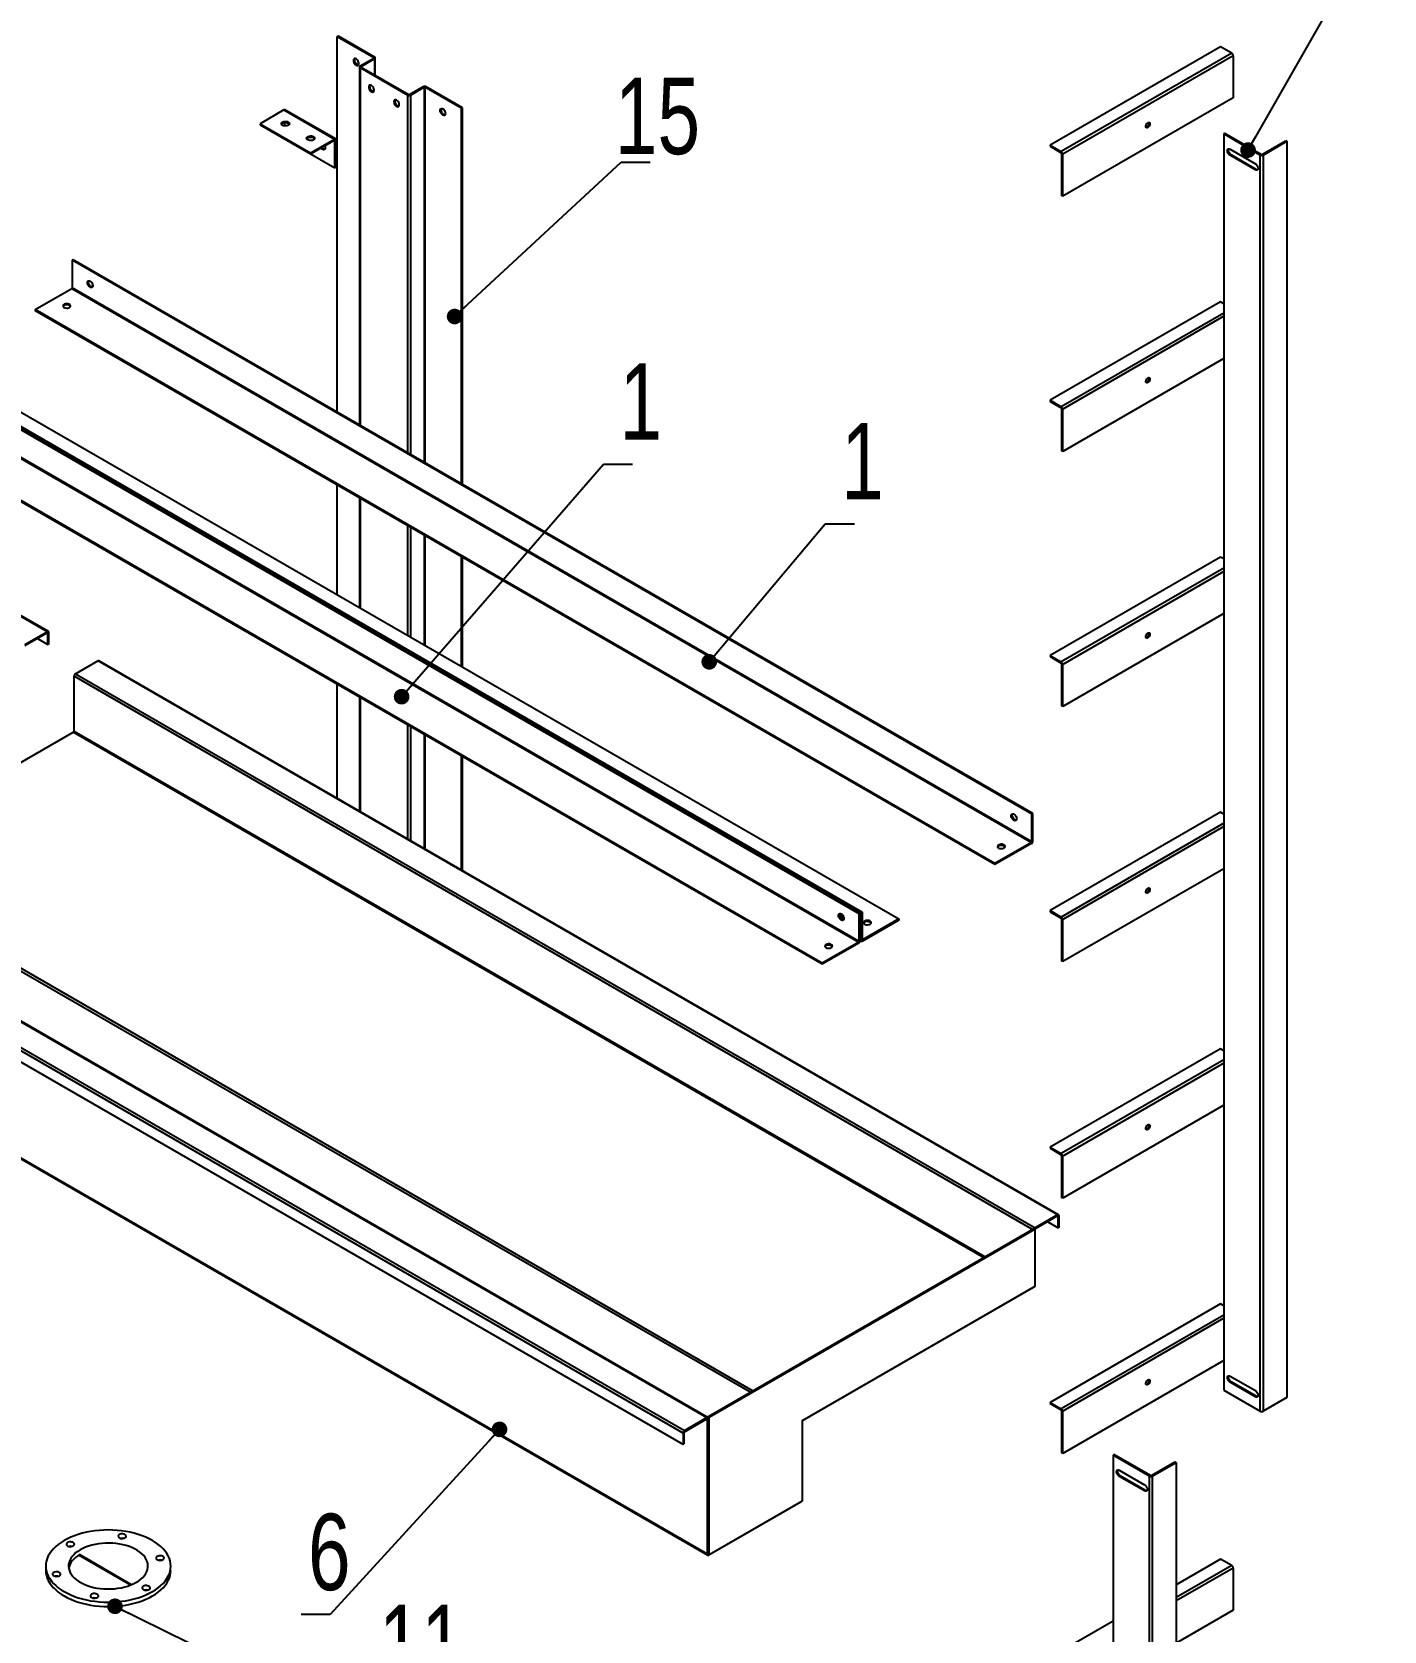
# Model space of a CAD drawing. Header units: millimetres. Extents: x 1982 to 4155, y 618 to 1642.
# Drawn here: x 2170.7 to 2235.6, y 708.3 to 785.1 of the extents above; entities that cross this region are included whole.
import ezdxf

# ---------------------------------------------------------------- set-up
doc = ezdxf.new("R2010")
doc.units = ezdxf.units.MM
doc.styles.add('SLDTEXTSTYLE0', font='TXT', dxfattribs={"width": 0.75})
doc.dimstyles.new('SLDDIMSTYLE0', dxfattribs={"dimscale": 1.5, "dimtxt": 2.116667, "dimasz": 1.5, "dimexe": 0, "dimexo": 0.0625, "dimgap": 0.529167, "dimtad": 1, "dimdec": 0, "dimlfac": 35, "dimrnd": 1e-09, "dimzin": 12, "dimdsep": 46, "dimtxsty": 'SLDTEXTSTYLE0', "dimcen": 0.09, "dimadec": 0, "dimazin": 3, "dimtfac": 1, "dimtdec": 0, "dimtofl": 0, "dimtmove": 0, "dimatfit": 3, "dimfxl": 1, "dimfrac": 2, "dimtolj": 1, "dimtzin": 12, "dimarcsym": 0})

msp = doc.modelspace()

# ---------------------------------------------------------------- linework, layer by layer
at = {"color": 7, "linetype": 'Continuous', "lineweight": 25}
for p, q in [((2185.394, 784.884), (2185.348, 784.858)), ((2185.348, 766.826), (2185.348, 784.858)), ((2185.348, 784.858), (2187.099, 783.847)), ((2185.394, 784.884), (2187.144, 783.873)), ((2186.447, 783.445), (2187.099, 783.821)), ((2186.492, 783.419), (2187.144, 783.795)), ((2187.099, 783.847), (2187.144, 783.873)), ((2187.099, 783.847), (2187.099, 783.821)), ((2187.099, 783.821), (2187.144, 783.795)), ((2187.144, 783.016), (2187.144, 783.795)), ((2187.172, 783), (2187.172, 783.834)), ((2227.741, 784.364), (2219.558, 779.641)), ((2228.279, 784.053), (2220.097, 779.33)), ((2228.347, 783.936), (2220.164, 779.212)), ((2228.279, 784.053), (2227.741, 784.364)), ((2228.347, 783.936), (2228.347, 781.915)), ((2186.418, 783.406), (2186.418, 766.208)), ((2186.492, 783.419), (2186.447, 783.445)), ((2186.492, 783.393), (2186.447, 783.367)), ((2186.447, 783.367), (2188.735, 782.045)), ((2186.447, 783.367), (2186.447, 766.192)), ((2186.492, 783.393), (2186.492, 783.419)), ((2186.492, 783.393), (2188.781, 782.072)), ((2189.478, 782.448), (2188.825, 782.072)), ((2189.523, 782.422), (2188.871, 782.045)), ((2189.523, 782.422), (2189.478, 782.448)), ((2189.523, 782.422), (2189.523, 764.416)), ((2189.568, 782.422), (2189.613, 782.448)), ((2191.318, 781.411), (2189.568, 782.422)), ((2189.568, 764.39), (2189.568, 782.422)), ((2191.364, 781.438), (2189.613, 782.448)), ((2188.781, 782.072), (2188.735, 782.045)), ((2188.735, 764.87), (2188.735, 782.045)), ((2188.825, 782.072), (2188.871, 782.045)), ((2188.871, 764.792), (2188.871, 782.045)), ((2191.364, 781.438), (2191.318, 781.411)), ((2191.364, 763.353), (2191.364, 781.438)), ((2228.347, 781.915), (2220.164, 777.191)), ((2182.79, 781.334), (2181.645, 780.673)), ((2181.645, 780.673), (2184.07, 779.274)), ((2181.645, 780.673), (2181.645, 780.621)), ((2182.79, 781.334), (2185.214, 779.934)), ((2182.812, 780.729), (2182.812, 780.565)), ((2185.262, 779.939), (2182.838, 781.339)), ((2191.318, 763.379), (2191.318, 781.411)), ((2181.645, 780.621), (2184.07, 779.221)), ((2182.812, 779.947), (2185.236, 778.547)), ((2182.812, 779.947), (2182.812, 779.947)), ((2184.07, 779.274), (2185.214, 779.934)), ((2185.214, 779.882), (2185.214, 779.934)), ((2185.236, 779.869), (2185.282, 779.895)), ((2185.282, 778.574), (2185.282, 779.895)), ((2227.943, 780.204), (2227.897, 780.178)), ((2227.897, 780.178), (2227.897, 719.882)), ((2229.648, 779.167), (2227.897, 780.178)), ((2229.693, 779.193), (2227.943, 780.204)), ((2184.07, 779.221), (2185.214, 779.882)), ((2184.07, 779.274), (2184.07, 779.221)), ((2185.214, 779.882), (2185.236, 779.869)), ((2185.236, 778.547), (2185.236, 779.869)), ((2219.558, 779.641), (2220.097, 779.33)), ((2219.558, 779.641), (2219.558, 779.588)), ((2219.558, 779.588), (2220.097, 779.277)), ((2220.097, 779.277), (2220.097, 779.33)), ((2220.119, 779.239), (2220.164, 779.212)), ((2220.119, 777.217), (2220.119, 779.239)), ((2220.164, 777.191), (2220.164, 779.212)), ((2228.2, 779.452), (2229.412, 778.752)), ((2228.246, 779.18), (2228.2, 779.154)), ((2229.412, 778.454), (2228.2, 779.154)), ((2229.458, 778.481), (2228.246, 779.18)), ((2229.693, 779.193), (2229.648, 779.167)), ((2229.648, 718.871), (2229.648, 779.167)), ((2229.738, 779.193), (2230.882, 779.854)), ((2229.738, 779.193), (2229.783, 779.167)), ((2229.783, 779.167), (2230.928, 779.828)), ((2229.783, 779.167), (2229.783, 718.871)), ((2230.928, 779.828), (2230.882, 779.854)), ((2230.928, 779.828), (2230.928, 719.532)), ((2171.483, 756.289), (2133.096, 778.449)), ((2171.435, 756.284), (2133.096, 778.417)), ((2185.282, 778.574), (2185.236, 778.547)), ((2229.458, 778.481), (2229.412, 778.454)), ((2220.164, 777.191), (2220.119, 777.217)), ((2172.67, 774.145), (2172.624, 774.119)), ((2218.687, 747.527), (2172.624, 774.119)), ((2172.624, 774.119), (2172.624, 772.797)), ((2218.733, 747.553), (2172.67, 774.145)), ((2170.851, 771.748), (2172.602, 772.758)), ((2172.602, 772.758), (2218.665, 746.167)), ((2218.687, 746.205), (2172.624, 772.797)), ((2216.914, 745.156), (2170.851, 771.748)), ((2170.851, 771.748), (2170.851, 771.695)), ((2216.914, 745.104), (2170.851, 771.695)), ((2227.741, 772.116), (2219.558, 767.393)), ((2227.897, 771.585), (2220.097, 767.082)), ((2227.897, 772.026), (2227.741, 772.116)), ((2227.897, 771.428), (2220.164, 766.964)), ((2210.399, 742.742), (2164.336, 769.334)), ((2210.444, 742.769), (2164.381, 769.36)), ((2164.427, 769.386), (2210.49, 742.795)), ((2164.472, 769.413), (2210.535, 742.821)), ((2227.897, 769.407), (2220.164, 764.943)), ((2166.245, 769.089), (2212.308, 742.497)), ((2164.314, 767.974), (2210.377, 741.382)), ((2210.399, 741.421), (2164.336, 768.012)), ((2208.626, 740.372), (2162.563, 766.963)), ((2208.626, 740.319), (2162.563, 766.911)), ((2219.558, 767.393), (2220.097, 767.082)), ((2219.558, 767.393), (2219.558, 767.34)), ((2219.558, 767.34), (2220.097, 767.029)), ((2220.097, 767.029), (2220.097, 767.082)), ((2220.119, 766.991), (2220.164, 766.964)), ((2220.119, 764.969), (2220.119, 766.991)), ((2220.164, 764.943), (2220.164, 766.964)), ((2220.164, 764.943), (2220.119, 764.969)), ((2185.348, 758.061), (2185.348, 763.326)), ((2186.418, 762.709), (2186.418, 757.443)), ((2186.447, 762.693), (2186.447, 757.427)), ((2188.735, 756.105), (2188.735, 761.371)), ((2188.871, 756.027), (2188.871, 761.293)), ((2189.523, 760.916), (2189.523, 755.651)), ((2189.568, 755.625), (2189.568, 760.891)), ((2191.318, 754.614), (2191.318, 759.88)), ((2191.364, 754.588), (2191.364, 759.854)), ((2227.741, 759.868), (2219.558, 755.144)), ((2227.897, 759.337), (2220.097, 754.834)), ((2227.897, 759.18), (2220.164, 754.716)), ((2227.897, 759.778), (2227.741, 759.868)), ((2227.897, 757.159), (2220.164, 752.695)), ((2171.435, 756.284), (2170.359, 755.662)), ((2171.435, 756.231), (2170.359, 755.61)), ((2171.435, 756.231), (2171.435, 756.284)), ((2171.435, 756.231), (2171.458, 756.219)), ((2171.458, 756.219), (2171.503, 756.245)), ((2171.458, 755.667), (2171.458, 756.219)), ((2171.503, 755.693), (2171.503, 756.245)), ((2170.957, 755.956), (2171.458, 755.667)), ((2171.503, 755.693), (2171.458, 755.667)), ((2172.783, 754.263), (2173.86, 754.884)), ((2219.923, 728.293), (2173.86, 754.884)), ((2219.97, 728.298), (2173.908, 754.889)), ((2219.558, 755.144), (2220.097, 754.834)), ((2219.558, 755.144), (2219.558, 755.092)), ((2219.558, 755.092), (2220.097, 754.781)), ((2220.097, 754.781), (2220.097, 754.834)), ((2220.119, 754.742), (2220.164, 754.716)), ((2220.119, 752.721), (2220.119, 754.742)), ((2220.164, 752.695), (2220.164, 754.716)), ((2172.715, 751.502), (2172.715, 754.146)), ((2218.71, 727.593), (2172.715, 754.146)), ((2172.783, 754.263), (2218.846, 727.671)), ((2185.348, 748.284), (2185.348, 753.757)), ((2186.418, 753.139), (2186.418, 747.667)), ((2186.447, 753.123), (2186.447, 747.651)), ((2220.164, 752.695), (2220.119, 752.721)), ((2216.421, 726.272), (2172.715, 751.502)), ((2188.735, 746.329), (2188.735, 751.802)), ((2188.871, 746.251), (2188.871, 751.724)), ((2172.693, 751.464), (2161.616, 745.069)), ((2172.693, 751.464), (2216.377, 726.246)), ((2189.523, 751.347), (2189.523, 745.874)), ((2189.568, 745.849), (2189.568, 751.321)), ((2191.318, 744.838), (2191.318, 750.311)), ((2191.364, 744.812), (2191.364, 750.284)), ((2218.733, 747.553), (2218.687, 747.527)), ((2218.687, 746.205), (2218.687, 747.527)), ((2218.733, 746.232), (2218.733, 747.553)), ((2227.741, 747.62), (2219.558, 742.896)), ((2227.897, 747.089), (2220.097, 742.586)), ((2227.897, 746.932), (2220.164, 742.468)), ((2227.897, 747.529), (2227.741, 747.62)), ((2218.665, 746.167), (2216.914, 745.156)), ((2218.665, 746.114), (2216.914, 745.104)), ((2218.665, 746.167), (2218.665, 746.114)), ((2218.687, 746.205), (2218.733, 746.232)), ((2157.025, 745.149), (2203.088, 718.557)), ((2203.136, 718.562), (2157.073, 745.154)), ((2205.164, 719.773), (2161.548, 744.952)), ((2161.616, 745.069), (2205.299, 719.851)), ((2216.914, 745.156), (2216.914, 745.104)), ((2227.897, 744.911), (2220.164, 740.447)), ((2201.944, 717.818), (2155.881, 744.41)), ((2201.944, 717.267), (2155.881, 743.858)), ((2155.949, 744.527), (2202.012, 717.936)), ((2210.444, 742.769), (2210.399, 742.742)), ((2210.399, 741.421), (2210.399, 742.742)), ((2210.444, 741.447), (2210.444, 742.769)), ((2210.49, 742.795), (2210.535, 742.821)), ((2210.49, 742.795), (2210.49, 741.473)), ((2210.535, 742.821), (2210.535, 741.499)), ((2212.308, 742.497), (2210.558, 741.487)), ((2212.308, 742.445), (2210.558, 741.434)), ((2212.308, 742.497), (2212.308, 742.445)), ((2219.558, 742.896), (2220.097, 742.586)), ((2219.558, 742.896), (2219.558, 742.844)), ((2219.558, 742.844), (2220.097, 742.533)), ((2220.097, 742.533), (2220.097, 742.586)), ((2220.119, 742.494), (2220.164, 742.468)), ((2220.119, 740.473), (2220.119, 742.494)), ((2220.164, 740.447), (2220.164, 742.468)), ((2210.377, 741.382), (2208.626, 740.372)), ((2210.377, 741.33), (2208.626, 740.319)), ((2210.377, 741.382), (2210.377, 741.33)), ((2210.399, 741.421), (2210.444, 741.447)), ((2210.444, 741.499), (2210.49, 741.473)), ((2210.444, 741.467), (2210.51, 741.429)), ((2210.535, 741.499), (2210.49, 741.473)), ((2210.558, 741.487), (2210.535, 741.499)), ((2210.558, 741.487), (2210.558, 741.434)), ((2208.626, 740.372), (2208.626, 740.319)), ((2220.164, 740.447), (2220.119, 740.473)), ((2203.111, 711.999), (2157.048, 738.591)), ((2157.068, 738.547), (2203.131, 711.955)), ((2227.741, 736.264), (2219.558, 731.541)), ((2227.897, 736.174), (2227.741, 736.264)), ((2227.897, 735.733), (2220.097, 731.23)), ((2227.897, 735.576), (2220.164, 731.112)), ((2227.897, 733.555), (2220.164, 729.091)), ((2219.558, 731.541), (2220.097, 731.23)), ((2219.558, 731.541), (2219.558, 731.488)), ((2219.558, 731.488), (2220.097, 731.177)), ((2220.097, 731.177), (2220.097, 731.23)), ((2220.119, 731.139), (2220.164, 731.112)), ((2220.119, 729.117), (2220.119, 731.139)), ((2220.164, 729.091), (2220.164, 731.112)), ((2220.164, 729.091), (2220.119, 729.117)), ((2219.923, 728.293), (2218.846, 727.671)), ((2219.923, 728.24), (2218.846, 727.619)), ((2219.445, 727.965), (2219.945, 727.676)), ((2219.923, 728.24), (2219.923, 728.293)), ((2219.923, 728.24), (2219.945, 728.227)), ((2219.945, 728.227), (2219.99, 728.254)), ((2219.945, 727.676), (2219.945, 728.227)), ((2219.99, 727.702), (2219.945, 727.676)), ((2219.99, 727.702), (2219.99, 728.254)), ((2203.156, 718.614), (2218.778, 727.632)), ((2203.202, 718.588), (2218.824, 727.606)), ((2218.778, 727.632), (2218.824, 727.606)), ((2218.824, 727.606), (2218.824, 724.859)), ((2218.846, 727.619), (2218.846, 727.671)), ((2218.824, 724.859), (2207.656, 718.412)), ((2207.679, 718.425), (2218.756, 724.82)), ((2218.756, 724.82), (2218.756, 724.82)), ((2227.741, 724.016), (2219.558, 719.292)), ((2227.897, 723.926), (2227.741, 724.016)), ((2227.897, 723.485), (2220.097, 718.982)), ((2227.897, 723.328), (2220.164, 718.864)), ((2227.897, 721.307), (2220.164, 716.843)), ((2228.2, 720.556), (2229.412, 719.856)), ((2228.246, 720.284), (2228.2, 720.258)), ((2229.412, 719.558), (2228.2, 720.258)), ((2229.458, 719.585), (2228.246, 720.284)), ((2219.558, 719.292), (2220.097, 718.982)), ((2219.558, 719.292), (2219.558, 719.24)), ((2227.897, 719.882), (2229.648, 718.871)), ((2229.458, 719.585), (2229.412, 719.558)), ((2230.928, 719.532), (2229.783, 718.871)), ((2202.012, 717.936), (2203.088, 718.557)), ((2202.012, 717.883), (2203.088, 718.505)), ((2203.088, 718.505), (2203.088, 718.557)), ((2203.088, 718.505), (2203.111, 718.492)), ((2203.111, 718.492), (2203.156, 718.518)), ((2203.111, 711.999), (2203.111, 718.492)), ((2203.156, 718.614), (2203.202, 718.588)), ((2203.156, 712), (2203.156, 718.614)), ((2203.156, 712.026), (2203.156, 718.518)), ((2203.202, 711.974), (2203.202, 718.588)), ((2219.558, 719.24), (2220.097, 718.929)), ((2220.097, 718.929), (2220.097, 718.982)), ((2220.119, 718.891), (2220.164, 718.864)), ((2220.119, 716.869), (2220.119, 718.891)), ((2220.164, 716.843), (2220.164, 718.864)), ((2201.989, 717.845), (2201.944, 717.818)), ((2201.944, 717.818), (2201.944, 717.267)), ((2201.989, 717.845), (2201.989, 717.293)), ((2202.012, 717.883), (2202.012, 717.936)), ((2207.656, 718.412), (2207.656, 714.545)), ((2207.679, 718.425), (2207.679, 718.425)), ((2201.944, 717.267), (2201.989, 717.293)), ((2220.164, 716.843), (2220.119, 716.869)), ((2222.626, 716.786), (2222.58, 716.76)), ((2222.58, 716.76), (2222.58, 656.464)), ((2224.331, 715.75), (2222.58, 716.76)), ((2224.376, 715.776), (2222.626, 716.786)), ((2224.421, 715.776), (2225.565, 716.437)), ((2224.466, 715.75), (2225.611, 716.41)), ((2225.611, 716.41), (2225.565, 716.437)), ((2225.611, 716.41), (2225.611, 656.115)), ((2222.883, 716.034), (2224.096, 715.334)), ((2222.929, 715.763), (2222.883, 715.737)), ((2224.096, 715.037), (2222.883, 715.737)), ((2224.141, 715.063), (2222.929, 715.763)), ((2224.376, 715.776), (2224.331, 715.75)), ((2224.331, 655.454), (2224.331, 715.75)), ((2224.421, 715.776), (2224.466, 715.75)), ((2224.466, 715.75), (2224.466, 655.454)), ((2224.141, 715.063), (2224.096, 715.037)), ((2207.589, 714.506), (2203.178, 711.96)), ((2207.656, 714.545), (2203.202, 711.974)), ((2207.589, 714.506), (2207.589, 714.506)), ((2175.418, 710.519), (2172.931, 711.955)), ((2175.472, 710.54), (2172.975, 711.982)), ((2203.156, 712.026), (2203.111, 711.999)), ((2203.156, 712), (2203.202, 711.974)), ((2203.178, 711.987), (2203.178, 711.96)), ((2227.741, 711.768), (2225.611, 710.538)), ((2228.279, 711.457), (2227.741, 711.768)), ((2171.358, 711.434), (2171.358, 711.224)), ((2228.279, 711.457), (2225.611, 709.917)), ((2228.347, 711.34), (2225.611, 709.76)), ((2228.347, 711.34), (2228.347, 709.318)), ((2228.347, 709.318), (2225.611, 707.739)), ((2222.58, 708.789), (2219.558, 707.044))]:
    msp.add_line(p, q, dxfattribs=at)
at = {"color": 7, "linetype": 'Continuous', "lineweight": 25, "flags": 128}
for points in [[(2186.129, 783.707), (2186.134, 783.66), (2186.151, 783.611), (2186.177, 783.563), (2186.21, 783.522), (2186.248, 783.49), (2186.286, 783.471), (2186.322, 783.467), (2186.352, 783.477), (2186.374, 783.501), (2186.385, 783.537), (2186.385, 783.582), (2186.374, 783.631), (2186.352, 783.68), (2186.322, 783.725), (2186.286, 783.761), (2186.248, 783.787), (2186.21, 783.799), (2186.177, 783.796), (2186.151, 783.778), (2186.134, 783.748), (2186.129, 783.707)], [(2186.192, 783.799), (2186.191, 783.798), (2186.177, 783.765), (2186.175, 783.722), (2186.183, 783.674), (2186.202, 783.625), (2186.23, 783.578), (2186.265, 783.539), (2186.303, 783.511)], [(2186.303, 783.511), (2186.341, 783.495), (2186.368, 783.493)], [(2186.985, 782.505), (2186.947, 782.52), (2186.912, 782.521), (2186.884, 782.507), (2186.865, 782.479), (2186.856, 782.441), (2186.859, 782.395), (2186.873, 782.346), (2186.897, 782.297), (2186.929, 782.254), (2186.966, 782.22), (2187.004, 782.198), (2187.041, 782.19), (2187.072, 782.196), (2187.096, 782.217), (2187.11, 782.25), (2187.113, 782.293), (2187.105, 782.341), (2187.086, 782.391), (2187.057, 782.437), (2187.023, 782.476), (2186.985, 782.505)], [(2186.919, 782.522), (2186.91, 782.506), (2186.902, 782.467), (2186.905, 782.422), (2186.919, 782.372), (2186.943, 782.324), (2186.974, 782.28), (2187.011, 782.246), (2187.049, 782.224), (2187.086, 782.216), (2187.096, 782.216)], [(2188.197, 781.805), (2188.159, 781.82), (2188.124, 781.821), (2188.096, 781.807), (2188.077, 781.78), (2188.069, 781.741), (2188.071, 781.696), (2188.085, 781.646), (2188.109, 781.598), (2188.141, 781.554), (2188.178, 781.52), (2188.216, 781.498), (2188.253, 781.49), (2188.285, 781.497), (2188.309, 781.517), (2188.323, 781.551), (2188.325, 781.593), (2188.317, 781.641), (2188.298, 781.691), (2188.27, 781.737), (2188.235, 781.776), (2188.197, 781.805)], [(2188.132, 781.822), (2188.123, 781.806), (2188.114, 781.768), (2188.117, 781.722), (2188.131, 781.672), (2188.155, 781.624), (2188.187, 781.581), (2188.223, 781.546), (2188.262, 781.524), (2188.298, 781.516), (2188.308, 781.517)], [(2182.721, 780.594), (2182.688, 780.62), (2182.669, 780.649), (2182.665, 780.681), (2182.677, 780.712), (2182.703, 780.74), (2182.742, 780.762), (2182.79, 780.777), (2182.844, 780.784), (2182.898, 780.782), (2182.95, 780.771), (2182.994, 780.752), (2183.027, 780.726), (2183.046, 780.697), (2183.05, 780.665), (2183.038, 780.634), (2183.012, 780.606), (2182.973, 780.584), (2182.925, 780.569), (2182.871, 780.562), (2182.816, 780.564), (2182.765, 780.575), (2182.721, 780.594)], [(2182.67, 780.647), (2182.677, 780.66), (2182.703, 780.687), (2182.742, 780.71), (2182.79, 780.725), (2182.844, 780.732), (2182.898, 780.729), (2182.95, 780.718), (2182.994, 780.699), (2183.027, 780.674), (2183.045, 780.647)], [(2190.538, 781.162), (2190.532, 781.121), (2190.516, 781.091), (2190.49, 781.074), (2190.456, 781.071), (2190.419, 781.082), (2190.381, 781.108), (2190.345, 781.145), (2190.315, 781.19), (2190.293, 781.239), (2190.282, 781.288), (2190.282, 781.332), (2190.293, 781.368), (2190.315, 781.392), (2190.345, 781.402), (2190.381, 781.398), (2190.419, 781.379), (2190.456, 781.348), (2190.49, 781.306), (2190.516, 781.259), (2190.532, 781.209), (2190.538, 781.162)], [(2190.344, 781.402), (2190.343, 781.401), (2190.329, 781.368), (2190.326, 781.326), (2190.335, 781.277), (2190.354, 781.228), (2190.382, 781.182), (2190.417, 781.142), (2190.455, 781.114)], [(2190.455, 781.114), (2190.493, 781.098), (2190.52, 781.097)], [(2224.256, 780.489), (2224.224, 780.477), (2224.195, 780.478), (2224.173, 780.493), (2224.16, 780.52), (2224.157, 780.555), (2224.165, 780.596), (2224.183, 780.638), (2224.209, 780.676), (2224.239, 780.705), (2224.272, 780.724), (2224.302, 780.73), (2224.328, 780.722), (2224.346, 780.7), (2224.354, 780.669), (2224.351, 780.63), (2224.338, 780.588), (2224.316, 780.548), (2224.288, 780.514), (2224.256, 780.489)], [(2183.933, 779.895), (2183.9, 779.92), (2183.881, 779.95), (2183.877, 779.981), (2183.889, 780.012), (2183.915, 780.04), (2183.954, 780.062), (2184.002, 780.078), (2184.056, 780.084), (2184.111, 780.082), (2184.162, 780.071), (2184.206, 780.052), (2184.239, 780.027), (2184.258, 779.997), (2184.262, 779.965), (2184.25, 779.934), (2184.224, 779.907), (2184.185, 779.884), (2184.137, 779.869), (2184.083, 779.862), (2184.029, 779.865), (2183.977, 779.876), (2183.933, 779.895)], [(2183.882, 779.947), (2183.889, 779.96), (2183.915, 779.988), (2183.954, 780.01), (2184.002, 780.025), (2184.056, 780.032), (2184.111, 780.03), (2184.162, 780.019), (2184.206, 780), (2184.239, 779.974), (2184.257, 779.947)], [(2184.767, 779.518), (2184.761, 779.477), (2184.745, 779.446), (2184.72, 779.427), (2184.687, 779.421), (2184.65, 779.43), (2184.611, 779.452), (2184.574, 779.487), (2184.559, 779.504)], [(2184.747, 779.612), (2184.761, 779.566), (2184.767, 779.518)], [(2228.2, 779.154), (2228.16, 779.184), (2228.124, 779.226), (2228.096, 779.276), (2228.078, 779.328), (2228.071, 779.377), (2228.078, 779.42), (2228.096, 779.45), (2228.124, 779.467), (2228.16, 779.467), (2228.2, 779.452)], [(2228.246, 779.18), (2228.206, 779.211), (2228.17, 779.253), (2228.141, 779.302), (2228.123, 779.354), (2228.117, 779.403), (2228.123, 779.446), (2228.135, 779.469)], [(2229.412, 778.752), (2229.452, 778.722), (2229.488, 778.68), (2229.517, 778.63), (2229.535, 778.578), (2229.541, 778.529), (2229.535, 778.486), (2229.517, 778.456), (2229.488, 778.439), (2229.452, 778.439), (2229.412, 778.454)], [(2229.523, 778.463), (2229.498, 778.465), (2229.458, 778.481)], [(2173.488, 773.121), (2173.526, 773.093), (2173.561, 773.054), (2173.589, 773.007), (2173.608, 772.958), (2173.616, 772.91), (2173.614, 772.867), (2173.599, 772.834), (2173.576, 772.813), (2173.544, 772.806), (2173.507, 772.814), (2173.469, 772.837), (2173.432, 772.871), (2173.4, 772.914), (2173.376, 772.963), (2173.362, 773.012), (2173.36, 773.058), (2173.368, 773.096), (2173.387, 773.123), (2173.415, 773.137), (2173.45, 773.137), (2173.488, 773.121)], [(2173.599, 772.833), (2173.589, 772.833), (2173.553, 772.841), (2173.514, 772.863), (2173.478, 772.897), (2173.446, 772.94), (2173.422, 772.989), (2173.408, 773.038), (2173.405, 773.084), (2173.414, 773.122), (2173.423, 773.138)], [(2172.495, 771.848), (2172.528, 771.874), (2172.546, 771.903), (2172.548, 771.935), (2172.534, 771.965), (2172.505, 771.991), (2172.464, 772.012), (2172.414, 772.024), (2172.36, 772.028), (2172.307, 772.022), (2172.259, 772.007), (2172.22, 771.985), (2172.195, 771.958), (2172.185, 771.927), (2172.191, 771.896), (2172.212, 771.867), (2172.248, 771.843), (2172.294, 771.826), (2172.346, 771.818), (2172.401, 771.819), (2172.452, 771.83), (2172.495, 771.848)], [(2172.543, 771.897), (2172.534, 771.912), (2172.505, 771.939), (2172.464, 771.959), (2172.414, 771.972), (2172.36, 771.975), (2172.307, 771.97), (2172.259, 771.955), (2172.22, 771.933), (2172.195, 771.905), (2172.19, 771.897)], [(2224.256, 768.241), (2224.224, 768.229), (2224.195, 768.23), (2224.173, 768.245), (2224.16, 768.272), (2224.157, 768.307), (2224.165, 768.348), (2224.183, 768.39), (2224.209, 768.428), (2224.239, 768.457), (2224.272, 768.476), (2224.302, 768.482), (2224.328, 768.473), (2224.346, 768.452), (2224.354, 768.421), (2224.351, 768.382), (2224.338, 768.34), (2224.316, 768.3), (2224.288, 768.265), (2224.256, 768.241)], [(2224.256, 755.993), (2224.224, 755.98), (2224.195, 755.982), (2224.173, 755.997), (2224.16, 756.023), (2224.157, 756.059), (2224.165, 756.1), (2224.183, 756.142), (2224.209, 756.179), (2224.239, 756.209), (2224.272, 756.228), (2224.302, 756.234), (2224.328, 756.225), (2224.346, 756.204), (2224.354, 756.173), (2224.351, 756.134), (2224.338, 756.092), (2224.316, 756.052), (2224.288, 756.017), (2224.256, 755.993)], [(2217.824, 747.527), (2217.862, 747.498), (2217.896, 747.459), (2217.924, 747.413), (2217.943, 747.363), (2217.952, 747.315), (2217.949, 747.273), (2217.935, 747.239), (2217.911, 747.219), (2217.879, 747.212), (2217.843, 747.22), (2217.804, 747.242), (2217.768, 747.276), (2217.736, 747.32), (2217.712, 747.368), (2217.698, 747.418), (2217.695, 747.463), (2217.704, 747.502), (2217.723, 747.529), (2217.751, 747.543), (2217.786, 747.542), (2217.824, 747.527)], [(2217.934, 747.239), (2217.925, 747.238), (2217.888, 747.246), (2217.85, 747.268), (2217.813, 747.303), (2217.781, 747.346), (2217.757, 747.394), (2217.743, 747.444), (2217.741, 747.49), (2217.749, 747.528), (2217.758, 747.544)], [(2217.346, 745.904), (2217.378, 745.929), (2217.396, 745.959), (2217.398, 745.99), (2217.384, 746.021), (2217.356, 746.047), (2217.314, 746.068), (2217.265, 746.08), (2217.211, 746.084), (2217.157, 746.078), (2217.109, 746.063), (2217.071, 746.041), (2217.046, 746.013), (2217.035, 745.982), (2217.042, 745.951), (2217.063, 745.923), (2217.099, 745.899), (2217.145, 745.882), (2217.197, 745.874), (2217.251, 745.875), (2217.303, 745.886), (2217.346, 745.904)], [(2217.394, 745.952), (2217.384, 745.968), (2217.356, 745.995), (2217.314, 746.015), (2217.265, 746.028), (2217.211, 746.031), (2217.157, 746.025), (2217.109, 746.011), (2217.071, 745.988), (2217.046, 745.961), (2217.041, 745.952)], [(2224.256, 743.745), (2224.224, 743.732), (2224.195, 743.734), (2224.173, 743.749), (2224.16, 743.775), (2224.157, 743.811), (2224.165, 743.852), (2224.183, 743.894), (2224.209, 743.931), (2224.239, 743.961), (2224.272, 743.98), (2224.302, 743.985), (2224.328, 743.977), (2224.346, 743.956), (2224.354, 743.924), (2224.351, 743.886), (2224.338, 743.844), (2224.316, 743.804), (2224.288, 743.769), (2224.256, 743.745)], [(2209.535, 742.742), (2209.573, 742.714), (2209.608, 742.674), (2209.636, 742.628), (2209.655, 742.579), (2209.664, 742.53), (2209.661, 742.488), (2209.647, 742.455), (2209.623, 742.434), (2209.591, 742.427), (2209.554, 742.435), (2209.516, 742.457), (2209.479, 742.492), (2209.448, 742.535), (2209.424, 742.583), (2209.41, 742.633), (2209.407, 742.679), (2209.415, 742.717), (2209.435, 742.744), (2209.463, 742.758), (2209.497, 742.758), (2209.535, 742.742)], [(2209.646, 742.454), (2209.637, 742.453), (2209.6, 742.462), (2209.562, 742.484), (2209.525, 742.518), (2209.493, 742.561), (2209.469, 742.61), (2209.455, 742.659), (2209.452, 742.705), (2209.461, 742.743), (2209.47, 742.759)], [(2210.664, 742.397), (2210.632, 742.371), (2210.614, 742.342), (2210.612, 742.31), (2210.626, 742.28), (2210.655, 742.254), (2210.696, 742.233), (2210.746, 742.221), (2210.8, 742.217), (2210.853, 742.223), (2210.901, 742.238), (2210.939, 742.26), (2210.965, 742.287), (2210.975, 742.318), (2210.969, 742.349), (2210.947, 742.378), (2210.912, 742.402), (2210.866, 742.419), (2210.813, 742.427), (2210.759, 742.426), (2210.708, 742.415), (2210.664, 742.397)], [(2210.664, 742.344), (2210.632, 742.319), (2210.617, 742.296)], [(2210.969, 742.296), (2210.969, 742.297), (2210.947, 742.326), (2210.912, 742.349), (2210.866, 742.366), (2210.813, 742.374), (2210.759, 742.373), (2210.708, 742.363), (2210.664, 742.344)], [(2209.058, 741.119), (2209.09, 741.145), (2209.108, 741.174), (2209.11, 741.206), (2209.096, 741.236), (2209.067, 741.262), (2209.026, 741.283), (2208.976, 741.295), (2208.922, 741.299), (2208.869, 741.293), (2208.821, 741.278), (2208.783, 741.256), (2208.757, 741.229), (2208.747, 741.198), (2208.753, 741.167), (2208.775, 741.138), (2208.81, 741.114), (2208.856, 741.097), (2208.909, 741.089), (2208.963, 741.09), (2209.014, 741.101), (2209.058, 741.119)], [(2209.106, 741.168), (2209.096, 741.183), (2209.067, 741.21), (2209.026, 741.23), (2208.976, 741.243), (2208.922, 741.246), (2208.869, 741.241), (2208.821, 741.226), (2208.783, 741.204), (2208.757, 741.176), (2208.753, 741.168)], [(2224.256, 732.389), (2224.224, 732.377), (2224.195, 732.378), (2224.173, 732.393), (2224.16, 732.42), (2224.157, 732.455), (2224.165, 732.496), (2224.183, 732.538), (2224.209, 732.576), (2224.239, 732.605), (2224.272, 732.624), (2224.302, 732.63), (2224.328, 732.621), (2224.346, 732.6), (2224.354, 732.569), (2224.351, 732.53), (2224.338, 732.488), (2224.316, 732.448), (2224.288, 732.413), (2224.256, 732.389)], [(2224.256, 720.141), (2224.224, 720.128), (2224.195, 720.13), (2224.173, 720.145), (2224.16, 720.171), (2224.157, 720.207), (2224.165, 720.248), (2224.183, 720.29), (2224.209, 720.327), (2224.239, 720.357), (2224.272, 720.376), (2224.302, 720.382), (2224.328, 720.373), (2224.346, 720.352), (2224.354, 720.321), (2224.351, 720.282), (2224.338, 720.24), (2224.316, 720.2), (2224.288, 720.165), (2224.256, 720.141)], [(2228.2, 720.258), (2228.16, 720.288), (2228.124, 720.33), (2228.096, 720.38), (2228.078, 720.432), (2228.071, 720.481), (2228.078, 720.524), (2228.096, 720.555), (2228.124, 720.571), (2228.16, 720.571), (2228.2, 720.556)], [(2228.246, 720.284), (2228.206, 720.315), (2228.17, 720.357), (2228.141, 720.406), (2228.123, 720.458), (2228.117, 720.508), (2228.123, 720.55), (2228.135, 720.573)], [(2229.412, 719.856), (2229.452, 719.826), (2229.488, 719.784), (2229.517, 719.734), (2229.535, 719.682), (2229.541, 719.633), (2229.535, 719.591), (2229.517, 719.56), (2229.488, 719.543), (2229.452, 719.543), (2229.412, 719.558)], [(2229.523, 719.568), (2229.498, 719.569), (2229.458, 719.585)], [(2222.883, 715.737), (2222.844, 715.767), (2222.808, 715.809), (2222.779, 715.858), (2222.761, 715.91), (2222.755, 715.96), (2222.761, 716.002), (2222.779, 716.033), (2222.808, 716.049), (2222.844, 716.05), (2222.883, 716.034)], [(2222.929, 715.763), (2222.889, 715.793), (2222.853, 715.835), (2222.825, 715.884), (2222.806, 715.936), (2222.8, 715.986), (2222.806, 716.028), (2222.818, 716.051)], [(2224.096, 715.334), (2224.135, 715.304), (2224.171, 715.262), (2224.2, 715.213), (2224.218, 715.161), (2224.224, 715.111), (2224.218, 715.069), (2224.2, 715.038), (2224.171, 715.022), (2224.135, 715.021), (2224.096, 715.037)], [(2224.206, 715.046), (2224.181, 715.047), (2224.141, 715.063)], [(2172.236, 712.658), (2172.09, 712.568), (2171.956, 712.472), (2171.834, 712.37), (2171.725, 712.264), (2171.629, 712.153), (2171.547, 712.039), (2171.479, 711.922), (2171.426, 711.802), (2171.388, 711.68), (2171.365, 711.557), (2171.358, 711.434), (2171.365, 711.31), (2171.388, 711.187), (2171.426, 711.066), (2171.479, 710.946), (2171.547, 710.829), (2171.629, 710.714), (2171.725, 710.604), (2171.834, 710.498), (2171.956, 710.396), (2172.09, 710.3), (2172.236, 710.209), (2172.393, 710.125), (2172.56, 710.047), (2172.736, 709.977), (2172.92, 709.914), (2173.111, 709.859), (2173.309, 709.811), (2173.512, 709.772), (2173.72, 709.742), (2173.931, 709.72), (2174.144, 709.706), (2174.358, 709.702), (2174.572, 709.706), (2174.785, 709.72), (2174.995, 709.742), (2175.203, 709.772), (2175.406, 709.811), (2175.604, 709.859), (2175.795, 709.914), (2175.98, 709.977), (2176.155, 710.047), (2176.322, 710.125), (2176.479, 710.209), (2176.625, 710.3), (2176.759, 710.396), (2176.881, 710.498), (2176.991, 710.604), (2177.087, 710.714), (2177.168, 710.829), (2177.236, 710.946), (2177.289, 711.066), (2177.327, 711.187), (2177.35, 711.31), (2177.358, 711.434), (2177.35, 711.557), (2177.327, 711.68), (2177.289, 711.802), (2177.236, 711.922), (2177.168, 712.039), (2177.087, 712.153), (2176.991, 712.264), (2176.881, 712.37), (2176.759, 712.472), (2176.625, 712.568), (2176.479, 712.658), (2176.322, 712.743), (2176.155, 712.82), (2175.98, 712.891), (2175.795, 712.954), (2175.604, 713.009), (2175.406, 713.057), (2175.203, 713.096), (2174.995, 713.126), (2174.785, 713.148), (2174.572, 713.161), (2174.358, 713.166), (2174.144, 713.161), (2173.931, 713.148), (2173.72, 713.126), (2173.512, 713.096), (2173.309, 713.057), (2173.111, 713.009), (2172.92, 712.954), (2172.736, 712.891), (2172.56, 712.82), (2172.393, 712.743), (2172.236, 712.658)], [(2172.403, 712.562), (2172.37, 712.537), (2172.351, 712.507), (2172.347, 712.476), (2172.359, 712.445), (2172.385, 712.417), (2172.424, 712.394), (2172.472, 712.379), (2172.526, 712.372), (2172.58, 712.375), (2172.632, 712.386), (2172.676, 712.405), (2172.709, 712.43), (2172.728, 712.46), (2172.732, 712.491), (2172.72, 712.522), (2172.694, 712.55), (2172.655, 712.573), (2172.607, 712.588), (2172.553, 712.595), (2172.498, 712.592), (2172.447, 712.581), (2172.403, 712.562)], [(2173.009, 712.212), (2172.894, 712.139), (2172.79, 712.061), (2172.699, 711.977), (2172.621, 711.889), (2172.558, 711.797), (2172.508, 711.703), (2172.474, 711.606), (2172.455, 711.508), (2172.451, 711.409), (2172.462, 711.311), (2172.489, 711.213), (2172.531, 711.117), (2172.588, 711.024), (2172.658, 710.934), (2172.743, 710.848), (2172.84, 710.767), (2172.95, 710.691), (2173.071, 710.621), (2173.202, 710.558), (2173.343, 710.502), (2173.492, 710.453), (2173.648, 710.412), (2173.809, 710.379), (2173.975, 710.355), (2174.144, 710.34), (2174.315, 710.333), (2174.486, 710.335), (2174.656, 710.346), (2174.824, 710.366), (2174.988, 710.395), (2175.146, 710.431), (2175.299, 710.476), (2175.444, 710.529), (2175.58, 710.589), (2175.706, 710.655), (2175.822, 710.728), (2175.925, 710.807), (2176.016, 710.891), (2176.094, 710.979), (2176.158, 711.07), (2176.207, 711.165), (2176.241, 711.262), (2176.26, 711.36), (2176.264, 711.459), (2176.253, 711.557), (2176.226, 711.655), (2176.184, 711.751), (2176.128, 711.844), (2176.057, 711.934), (2175.972, 712.02), (2175.875, 712.101), (2175.765, 712.177), (2175.644, 712.247), (2175.513, 712.31), (2175.372, 712.366), (2175.223, 712.415), (2175.068, 712.456), (2174.906, 712.488), (2174.74, 712.512), (2174.571, 712.528), (2174.4, 712.535), (2174.229, 712.532), (2174.059, 712.521), (2173.892, 712.501), (2173.728, 712.473), (2173.569, 712.436), (2173.416, 712.391), (2173.272, 712.339), (2173.135, 712.279), (2173.009, 712.212)], [(2174.887, 712.946), (2174.854, 712.921), (2174.835, 712.891), (2174.831, 712.86), (2174.842, 712.829), (2174.869, 712.801), (2174.908, 712.779), (2174.956, 712.763), (2175.009, 712.757), (2175.064, 712.759), (2175.116, 712.77), (2175.16, 712.789), (2175.192, 712.814), (2175.212, 712.844), (2175.216, 712.876), (2175.204, 712.907), (2175.178, 712.934), (2175.139, 712.957), (2175.091, 712.972), (2175.037, 712.979), (2174.982, 712.977), (2174.931, 712.965), (2174.887, 712.946)], [(2173.009, 712.002), (2172.894, 711.929), (2172.79, 711.851), (2172.699, 711.767), (2172.621, 711.679), (2172.558, 711.588), (2172.508, 711.493), (2172.474, 711.396), (2172.459, 711.329)], [(2176.705, 711.897), (2176.672, 711.871), (2176.653, 711.842), (2176.649, 711.81), (2176.661, 711.779), (2176.687, 711.751), (2176.726, 711.729), (2176.774, 711.714), (2176.828, 711.707), (2176.882, 711.709), (2176.934, 711.72), (2176.978, 711.739), (2177.011, 711.765), (2177.03, 711.794), (2177.034, 711.826), (2177.022, 711.857), (2176.996, 711.885), (2176.957, 711.907), (2176.909, 711.922), (2176.855, 711.929), (2176.8, 711.927), (2176.749, 711.916), (2176.705, 711.897)], [(2171.358, 711.224), (2171.365, 711.1), (2171.388, 710.977), (2171.426, 710.856), (2171.479, 710.736), (2171.547, 710.619), (2171.629, 710.504), (2171.725, 710.394), (2171.834, 710.288), (2171.956, 710.186), (2172.09, 710.09), (2172.236, 709.999), (2172.393, 709.915), (2172.56, 709.837), (2172.736, 709.767), (2172.92, 709.704), (2173.111, 709.649), (2173.309, 709.601), (2173.512, 709.562), (2173.72, 709.532), (2173.931, 709.51), (2174.144, 709.496), (2174.358, 709.492), (2174.572, 709.496), (2174.785, 709.51), (2174.995, 709.532), (2175.203, 709.562), (2175.406, 709.601), (2175.604, 709.649), (2175.795, 709.704), (2175.98, 709.767), (2176.155, 709.837), (2176.322, 709.915), (2176.479, 709.999), (2176.625, 710.09), (2176.759, 710.186), (2176.881, 710.288), (2176.991, 710.394), (2177.087, 710.504), (2177.168, 710.619), (2177.236, 710.736), (2177.289, 710.856), (2177.327, 710.977), (2177.35, 711.1), (2177.358, 711.224), (2177.358, 711.224)], [(2171.737, 711.128), (2171.705, 711.103), (2171.685, 711.073), (2171.681, 711.042), (2171.693, 711.011), (2171.719, 710.983), (2171.758, 710.961), (2171.806, 710.945), (2171.86, 710.939), (2171.915, 710.941), (2171.966, 710.952), (2172.01, 710.971), (2172.043, 710.996), (2172.062, 711.026), (2172.066, 711.058), (2172.055, 711.089), (2172.028, 711.116), (2171.989, 711.139), (2171.941, 711.154), (2171.888, 711.161), (2171.833, 711.158), (2171.781, 711.147), (2171.737, 711.128)], [(2173.556, 710.079), (2173.523, 710.053), (2173.504, 710.024), (2173.5, 709.992), (2173.511, 709.961), (2173.538, 709.933), (2173.577, 709.911), (2173.625, 709.896), (2173.678, 709.889), (2173.733, 709.891), (2173.785, 709.902), (2173.828, 709.921), (2173.861, 709.947), (2173.881, 709.976), (2173.884, 710.008), (2173.873, 710.039), (2173.846, 710.067), (2173.808, 710.089), (2173.759, 710.104), (2173.706, 710.111), (2173.651, 710.109), (2173.6, 710.098), (2173.556, 710.079)], [(2176.04, 710.463), (2176.007, 710.438), (2175.987, 710.408), (2175.984, 710.376), (2175.995, 710.345), (2176.022, 710.317), (2176.06, 710.295), (2176.109, 710.28), (2176.162, 710.273), (2176.217, 710.275), (2176.268, 710.286), (2176.312, 710.305), (2176.345, 710.331), (2176.364, 710.361), (2176.368, 710.392), (2176.357, 710.423), (2176.33, 710.451), (2176.291, 710.473), (2176.243, 710.489), (2176.19, 710.495), (2176.135, 710.493), (2176.083, 710.482), (2176.04, 710.463)]]:
    msp.add_lwpolyline(points, dxfattribs=at)
at = {"color": 7, "linetype": 'Continuous', "lineweight": 25}
for centre, radius, start, end in [((2187.094, 783.834), 0.0138, 290.7802, 69.23586), ((2187.129, 783.834), 0.0419, 290.77838, 69.22162), ((2228.2, 783.929), 0.147, 2.60031, 57.39617), ((2186.461, 783.406), 0.0419, 110.78606, 249.21394), ((2186.497, 783.406), 0.0138, 110.79259, 249.22347), ((2189.546, 782.317), 0.147, 62.60704, 117.39296), ((2189.546, 782.379), 0.0485, 62.59551, 117.39913), ((2188.803, 782.176), 0.147, 242.61342, 297.38658), ((2188.803, 782.115), 0.0486, 242.62572, 297.36893), ((2182.818, 781.295), 0.0482, 65.69017, 125.61941), ((2224.128, 780.677), 0.179, 282.70981, 17.29563), ((2185.241, 779.902), 0.0419, 350.79087, 129.19838), ((2185.223, 779.871), 0.0138, 350.78643, 129.20282), ((2184.751, 779.62), 0.172, 211.47005, 268.50251), ((2220.017, 779.206), 0.147, 2.60031, 57.39617), ((2220.07, 779.236), 0.0486, 2.63706, 57.36294), ((2229.715, 779.298), 0.147, 242.61213, 297.39139), ((2229.715, 779.237), 0.0486, 242.62695, 297.36836), ((2172.576, 772.799), 0.0485, 302.60456, 357.39276), ((2224.128, 768.428), 0.179, 282.71049, 17.29496), ((2220.017, 766.958), 0.147, 2.59916, 57.39732), ((2220.07, 766.988), 0.0485, 2.62146, 57.3839), ((2171.462, 756.252), 0.0419, 350.78613, 129.20312), ((2171.444, 756.221), 0.0138, 350.78619, 129.19502), ((2224.128, 756.18), 0.179, 282.71049, 17.29496), ((2173.888, 754.845), 0.0482, 65.69432, 125.61731), ((2220.017, 754.71), 0.147, 2.59916, 57.39732), ((2220.07, 754.74), 0.0486, 2.62815, 57.37185), ((2172.862, 754.139), 0.147, 122.60563, 177.39437), ((2172.667, 751.505), 0.0485, 302.60518, 357.39482), ((2218.586, 746.238), 0.147, 302.60399, 357.39601), ((2218.639, 746.208), 0.0485, 302.60456, 357.39276), ((2224.128, 743.932), 0.179, 282.71102, 17.29442), ((2209.752, 742.719), 0.253, 171.42213, 248.57333), ((2209.82, 742.758), 0.278, 184.25401, 235.74005), ((2220.017, 742.461), 0.147, 2.60243, 57.39404), ((2220.07, 742.492), 0.0486, 2.63386, 57.3715), ((2210.297, 741.454), 0.147, 302.60501, 357.39499), ((2210.35, 741.423), 0.0485, 302.60493, 357.39507), ((2210.531, 741.467), 0.0419, 170.78466, 309.20459), ((2210.549, 741.497), 0.0138, 170.7861, 309.20314), ((2224.128, 732.576), 0.179, 282.71164, 17.29381), ((2220.017, 731.106), 0.147, 2.6008, 57.39568), ((2220.07, 731.136), 0.0486, 2.6294, 57.37595), ((2219.949, 728.26), 0.0419, 350.78613, 129.20312), ((2219.931, 728.23), 0.0138, 350.78619, 129.19502), ((2218.919, 727.554), 0.138, 121.9546, 151.14231), ((2218.872, 727.578), 0.0485, 122.60924, 177.39344), ((2224.128, 720.328), 0.179, 282.71075, 17.29469), ((2203.115, 718.525), 0.0419, 350.78708, 129.20151), ((2203.097, 718.494), 0.0138, 350.78955, 129.1997), ((2220.017, 718.858), 0.147, 2.59916, 57.39732), ((2220.07, 718.888), 0.0485, 2.62443, 57.38092), ((2229.715, 719.002), 0.147, 242.61213, 297.39139), ((2202.091, 717.812), 0.147, 122.60642, 177.3938), ((2202.038, 717.842), 0.0485, 122.60817, 177.39183), ((2207.705, 718.384), 0.0485, 122.60444, 177.39556), ((2224.399, 715.88), 0.147, 242.61219, 297.39126), ((2224.399, 715.819), 0.0486, 242.62646, 297.36844), ((2172.539, 712.059), 0.326, 78.6446, 101.35493), ((2175.023, 712.443), 0.326, 78.65513, 101.3444), ((2176.841, 711.393), 0.326, 78.65513, 101.3444), ((2203.152, 711.993), 0.0419, 170.78635, 309.20289), ((2171.874, 710.625), 0.326, 78.65587, 101.34413), ((2228.2, 711.333), 0.147, 2.60008, 57.3964), ((2176.176, 709.959), 0.326, 78.65565, 101.34388), ((2173.692, 709.575), 0.326, 78.65587, 101.34413)]:
    msp.add_arc(centre, radius, start, end, dxfattribs=at)

# ---------------------------------------------------------------- texts
at = {"style": 'SLDTEXTSTYLE0', "width": 0.75}
for s, height, p in [('15', 3.6648, (2198.674, 779.211)), ('1', 3.665, (2198.893, 765.502)), ('1', 3.665, (2209.539, 762.641)), ('6', 3.665, (2183.943, 710.279)), ('11', 3.6648, (2187.345, 705.908))]:
    msp.add_text(s, height=height, dxfattribs=at).set_placement(p)
at = {"insert": (2187.011, 732.347), "char_height": 3.175, "attachment_point": 7, "style": 'SLDTEXTSTYLE0'}
msp.add_mtext('\\A1;', dxfattribs=at)

# ---------------------------------------------------------------- leaders
for points in [[(2229.061, 779.406), (2234.188, 788.38), (2235.586, 788.38)], [(2190.98, 771.416), (2198.966, 778.818), (2200.365, 778.818)], [(2188.437, 753.167), (2198.125, 764.33), (2199.524, 764.33)], [(2203.201, 754.84), (2208.771, 761.469), (2210.169, 761.469)], [(2193.136, 717.995), (2185.008, 709.108), (2183.61, 709.108)], [(2174.678, 709.503), (2186.231, 703.82), (2188.508, 703.972)]]:
    msp.add_leader(points, dimstyle='SLDDIMSTYLE0', override={"dimasz": 0.5, "dimldrblk": 'DOT'})

doc.saveas('drawing.dxf')
